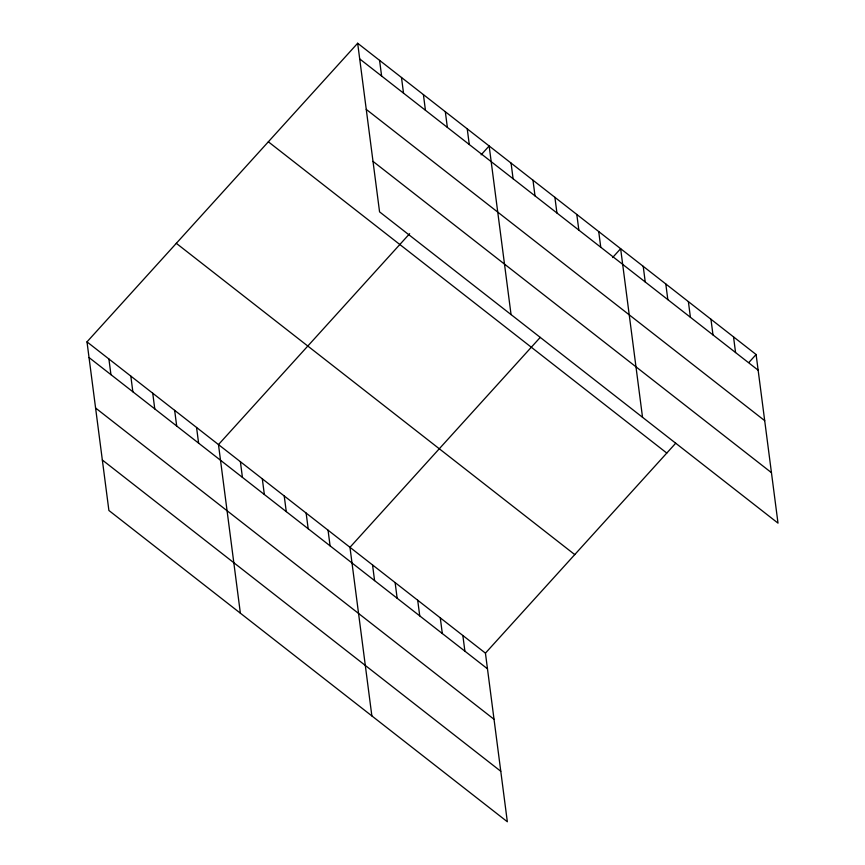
<?xml version="1.0" encoding="UTF-8"?>
<svg xmlns="http://www.w3.org/2000/svg" width="865" height="865" viewBox="0 0 865 865"><rect width="100%" height="100%" fill="white"/><g stroke="black" fill="none" stroke-linecap="round" stroke-linejoin="round"><path stroke-width="1.3" d="M86.997 341.87L485.438 653.14L507.333 821.75L108.893 510.48L86.997 341.87L357.667 43.25L756.107 354.52L778.003 523.13L379.562 211.86L357.667 43.25M409.653 233.68L218.477 444.588L240.373 613.199M481.113 154.835L489.147 145.969L511.053 314.579M540.247 337.382L349.968 547.307L371.864 715.917M612.604 257.554L620.638 248.688L642.533 417.298M485.438 653.14L675.716 443.215M748.96 362.403L756.107 354.52M359.699 58.917L758.14 370.188M366.252 109.39L764.703 420.66M373.01 161.387L771.45 472.658M268.345 141.795L666.785 453.065M176.309 243.325L574.76 554.595M89.03 357.537L487.471 668.807M95.583 408.01L494.023 719.28M102.34 460.007L500.781 771.277M733.531 336.885L735.564 352.552M710.954 319.239L712.987 334.917M688.378 301.604L690.411 317.271M665.791 283.969L667.834 299.636M643.214 266.323L645.247 282.001M598.721 231.571L600.753 247.239M576.804 214.444L578.847 230.122M554.898 197.328L556.93 212.995M532.981 180.212L535.013 195.879M511.064 163.085L513.096 178.763M467.241 128.853L469.273 144.52M445.324 111.726L447.356 127.393M423.407 94.609L425.439 110.277M401.49 77.493L403.522 93.16M462.861 635.505L464.894 651.172M379.573 60.366L381.616 76.033M440.285 617.87L442.318 633.537M417.698 600.224L419.741 615.891M395.121 582.588L397.154 598.256M372.545 564.953L374.577 580.62M328.051 530.191L330.084 545.858M306.134 513.075L308.178 528.742M284.228 495.948L286.261 511.615M262.311 478.832L264.344 494.499M240.394 461.715L242.427 477.383M196.56 427.472L198.604 443.139M174.654 410.356L176.687 426.023M152.737 393.229L154.77 408.896M130.82 376.113L132.853 391.78M108.904 358.997L110.947 374.664"/></g></svg>
